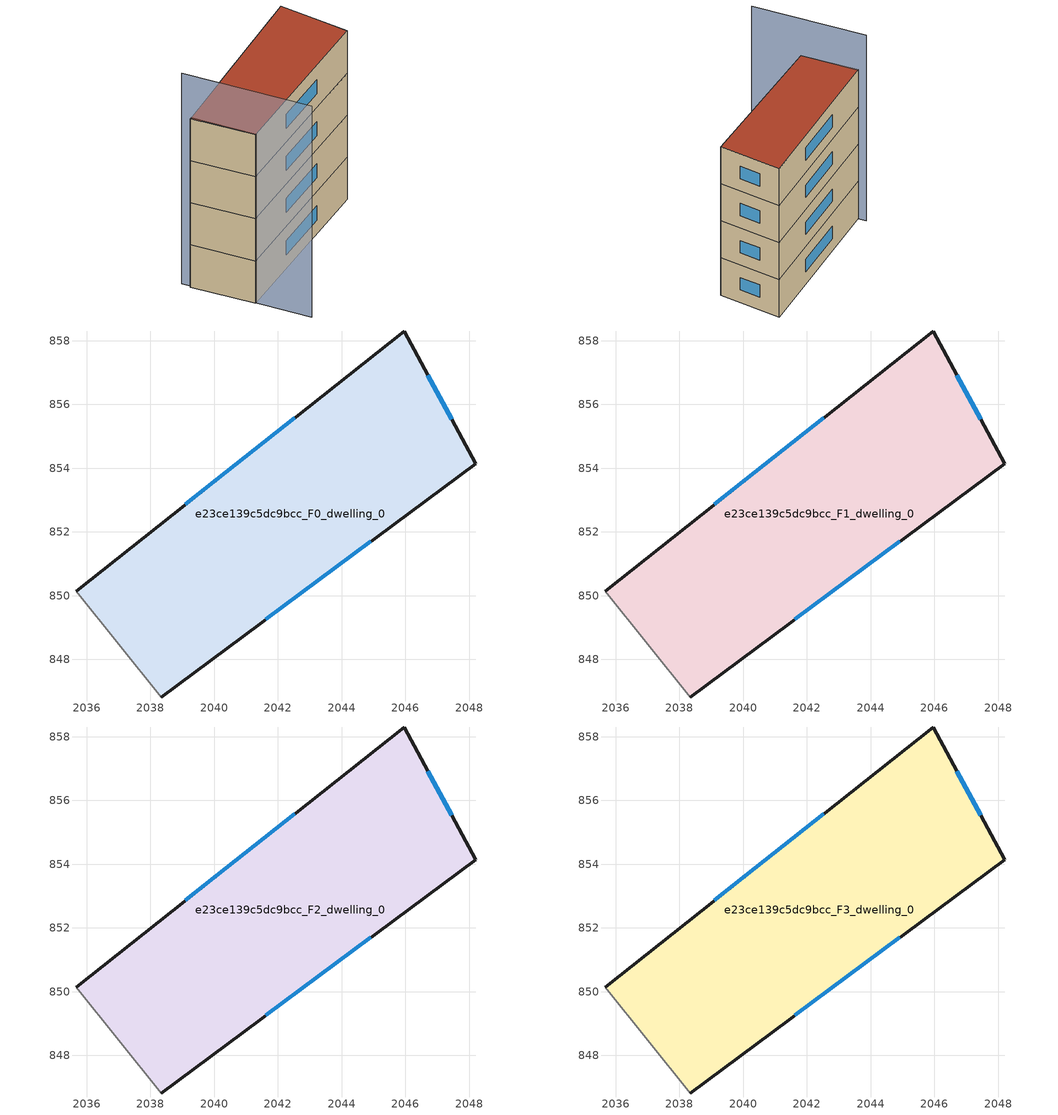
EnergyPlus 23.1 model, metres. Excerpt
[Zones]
e23ce139c5dc9bcc_F0_dwelling_0
 floor ground (EU_floor_Construction): 2045.96,858.3 2048.21,854.14 2038.34,846.82 2035.68,850.14 z0
 wall outside (EU_wall_Construction): 2038.34,846.82 2048.21,854.14 2045.96,858.3 2035.68,850.14 z0:3
 wall adiabatic (EU_wall_Construction): 2035.68,850.14 2038.34,846.82 z0:3
 window (EU_Window_Construction): 2042.53,855.58 2039.1,852.86 / 2047.46,855.53 2046.71,856.92 / 2041.63,849.26 2044.92,851.7 z1:2
e23ce139c5dc9bcc_F1_dwelling_0
 floor to e23ce139c5dc9bcc_F0_dwelling_0 (EU_floor_Construction): 2045.96,858.3 2048.21,854.14 2038.34,846.82 2035.68,850.14 z3
 wall outside (EU_wall_Construction): 2038.34,846.82 2048.21,854.14 2045.96,858.3 2035.68,850.14 z3:6
 wall adiabatic (EU_wall_Construction): 2035.68,850.14 2038.34,846.82 z3:6
 window (EU_Window_Construction): 2042.53,855.58 2039.1,852.86 / 2047.46,855.53 2046.71,856.92 / 2041.63,849.26 2044.92,851.7 z4:5
e23ce139c5dc9bcc_F2_dwelling_0
 floor to e23ce139c5dc9bcc_F1_dwelling_0 (EU_floor_Construction): 2045.96,858.3 2048.21,854.14 2038.34,846.82 2035.68,850.14 z6
 wall outside (EU_wall_Construction): 2038.34,846.82 2048.21,854.14 2045.96,858.3 2035.68,850.14 z6:9
 wall adiabatic (EU_wall_Construction): 2035.68,850.14 2038.34,846.82 z6:9
 window (EU_Window_Construction): 2042.53,855.58 2039.1,852.86 / 2047.46,855.53 2046.71,856.92 / 2041.63,849.26 2044.92,851.7 z7:8
e23ce139c5dc9bcc_F3_dwelling_0
 floor to e23ce139c5dc9bcc_F2_dwelling_0 (EU_floor_Construction): 2045.96,858.3 2048.21,854.14 2038.34,846.82 2035.68,850.14 z9
 wall outside (EU_wall_Construction): 2038.34,846.82 2048.21,854.14 2045.96,858.3 2035.68,850.14 z9:12
 wall adiabatic (EU_wall_Construction): 2035.68,850.14 2038.34,846.82 z9:12
 window (EU_Window_Construction): 2042.53,855.58 2039.1,852.86 / 2047.46,855.53 2046.71,856.92 / 2041.63,849.26 2044.92,851.7 z10:11
 roof outside (EU_roof_Construction): 2048.21,854.14 2045.96,858.3 2035.68,850.14 2038.34,846.82 z12
shading: 2035.4,850.67 2040.59,844.01 z0:15
[Building]
EU S2 Campaign: North Axis=0; Terrain=City; Solar Distribution=FullExterior
[Site:Location]
Bologna: Latitude=44.5; Longitude=11.25; Time Zone=1; Elevation=37
[SizingPeriod:WeatherFileDays]
AnnualSizingPeriod: Begin Month=1; Begin Day of Month=1; End Month=12; End Day of Month=31; Day of Week for Start Day=Monday; Use Weather File Daylight Saving Period=No; Use Weather File Rain and Snow Indicators=No
[MATERIAL]
EU_InternalMass_Material: Roughness=MediumRough; Thickness=0.1; Conductivity=1; Density=1800; Specific Heat=900; Thermal Absorptance=0.9; Solar Absorptance=0.7; Visible Absorptance=0.7
[MATERIAL:NOMASS] Roughness=MediumRough; Thermal Absorptance=0.9; Solar Absorptance=0.7; Visible Absorptance=0.7
Name | Thermal Resistance
EU_wall_NoMass | 0.937881
EU_roof_NoMass | 0.548572
EU_floor_NoMass | 0.71348
[WINDOWMATERIAL:SIMPLEGLAZINGSYSTEM]
EU_Window_SimpleGlazing: UFactor=4.25633; Solar Heat Gain Coefficient=0.85; Visible Transmittance=0.85
[CONSTRUCTION]
EU_wall_Construction: EU_wall_NoMass
EU_roof_Construction: EU_roof_NoMass
EU_floor_Construction: EU_floor_NoMass
EU_Window_Construction: EU_Window_SimpleGlazing
EU_InternalMass_Construction: EU_InternalMass_Material
[ZONE] Type=1; Multiplier=1; Ceiling Height=autocalculate; Volume=170.046; Floor Area=autocalculate; Part of Total Floor Area=Yes
e23ce139c5dc9bcc_F0_dwelling_0; e23ce139c5dc9bcc_F1_dwelling_0; e23ce139c5dc9bcc_F2_dwelling_0; e23ce139c5dc9bcc_F3_dwelling_0
[INTERNALMASS] Construction=EU_InternalMass_Construction; Surface Area=56.6822
Name | Zone or ZoneList
e23ce139c5dc9bcc_F0_dwelling_0_EU_InternalMass | e23ce139c5dc9bcc_F0_dwelling_0
e23ce139c5dc9bcc_F1_dwelling_0_EU_InternalMass | e23ce139c5dc9bcc_F1_dwelling_0
e23ce139c5dc9bcc_F2_dwelling_0_EU_InternalMass | e23ce139c5dc9bcc_F2_dwelling_0
e23ce139c5dc9bcc_F3_dwelling_0_EU_InternalMass | e23ce139c5dc9bcc_F3_dwelling_0
[OTHEREQUIPMENT] Fuel Type=Electricity; Design Level Calculation Method=Watts/Area; Power per Zone Floor Area=1; Fraction Latent=0; Fraction Radiant=0; Fraction Lost=0; Carbon Dioxide Generation Rate=0; EndUse Subcategory=EU_Step8_InternalGains
Name | Zone or ZoneList or Space or SpaceList | Schedule
EU_Step8_InternalGain_e23ce139c5dc9bcc_F0_dwelling_0_f000 | e23ce139c5dc9bcc_F0_dwelling_0 | EU_Step8_GainSchedule_e23ce139c5dc9bcc_F0_dwelling_0_f000
EU_Step8_InternalGain_e23ce139c5dc9bcc_F1_dwelling_0_f000 | e23ce139c5dc9bcc_F1_dwelling_0 | EU_Step8_GainSchedule_e23ce139c5dc9bcc_F1_dwelling_0_f000
EU_Step8_InternalGain_e23ce139c5dc9bcc_F2_dwelling_0_f000 | e23ce139c5dc9bcc_F2_dwelling_0 | EU_Step8_GainSchedule_e23ce139c5dc9bcc_F2_dwelling_0_f000
EU_Step8_InternalGain_e23ce139c5dc9bcc_F3_dwelling_0_f000 | e23ce139c5dc9bcc_F3_dwelling_0 | EU_Step8_GainSchedule_e23ce139c5dc9bcc_F3_dwelling_0_f000
[ZONEVENTILATION:DESIGNFLOWRATE] Schedule=EU_AlwaysOn; Design Flow Rate Calculation Method=AirChanges/Hour; Air Changes per Hour=0.687892; Ventilation Type=Natural; Fan Pressure Rise=0; Fan Total Efficiency=1; Constant Term Coefficient=1; Temperature Term Coefficient=0; Velocity Term Coefficient=0; Velocity Squared Term Coefficient=0; Minimum Indoor Temperature=-100; Maximum Indoor Temperature=100; Delta Temperature=-100; Minimum Outdoor Temperature=-100; Maximum Outdoor Temperature=100; Maximum Wind Speed=40
Name | Zone or ZoneList or Space or SpaceList
EU_ConstantAir_e23ce139c5dc9bcc_F0_dwelling_0 | e23ce139c5dc9bcc_F0_dwelling_0
EU_ConstantAir_e23ce139c5dc9bcc_F1_dwelling_0 | e23ce139c5dc9bcc_F1_dwelling_0
EU_ConstantAir_e23ce139c5dc9bcc_F2_dwelling_0 | e23ce139c5dc9bcc_F2_dwelling_0
EU_ConstantAir_e23ce139c5dc9bcc_F3_dwelling_0 | e23ce139c5dc9bcc_F3_dwelling_0
[HVACTEMPLATE:THERMOSTAT] Constant Heating Setpoint=20; Constant Cooling Setpoint=50
EU_HeatOnly_e23ce139c5dc9bcc_F0_dwelling_0; EU_HeatOnly_e23ce139c5dc9bcc_F1_dwelling_0; EU_HeatOnly_e23ce139c5dc9bcc_F2_dwelling_0; EU_HeatOnly_e23ce139c5dc9bcc_F3_dwelling_0
[HVACTEMPLATE:ZONE:IDEALLOADSAIRSYSTEM] System Availability Schedule=EU_AlwaysOn; Maximum Heating Supply Air Temperature=50; Minimum Cooling Supply Air Temperature=13; Maximum Heating Supply Air Humidity Ratio=0.0156; Minimum Cooling Supply Air Humidity Ratio=0.0077; Heating Limit=NoLimit; Cooling Limit=NoLimit; Heating Availability Schedule=EU_AlwaysOn; Cooling Availability Schedule=EU_CoolingOff; Dehumidification Control Type=ConstantSensibleHeatRatio; Cooling Sensible Heat Ratio=0.7; Dehumidification Setpoint=60; Humidification Control Type=None; Humidification Setpoint=30; Outdoor Air Method=None; Outdoor Air Flow Rate per Person=0.00944; Outdoor Air Flow Rate per Zone Floor Area=0; Outdoor Air Flow Rate per Zone=0; Demand Controlled Ventilation Type=None; Outdoor Air Economizer Type=NoEconomizer; Heat Recovery Type=None; Sensible Heat Recovery Effectiveness=0.7; Latent Heat Recovery Effectiveness=0.65
Name | Template Thermostat
e23ce139c5dc9bcc_F0_dwelling_0 | EU_HeatOnly_e23ce139c5dc9bcc_F0_dwelling_0
e23ce139c5dc9bcc_F1_dwelling_0 | EU_HeatOnly_e23ce139c5dc9bcc_F1_dwelling_0
e23ce139c5dc9bcc_F2_dwelling_0 | EU_HeatOnly_e23ce139c5dc9bcc_F2_dwelling_0
e23ce139c5dc9bcc_F3_dwelling_0 | EU_HeatOnly_e23ce139c5dc9bcc_F3_dwelling_0
[SIZING:ZONE] Zone Cooling Design Supply Air Temperature Input Method=SupplyAirTemperature; Zone Cooling Design Supply Air Temperature=13; Zone Heating Design Supply Air Temperature Input Method=SupplyAirTemperature; Zone Heating Design Supply Air Temperature=50; Zone Cooling Design Supply Air Humidity Ratio=0.008; Zone Heating Design Supply Air Humidity Ratio=0.008; Cooling Design Air Flow Method=DesignDay; Cooling Design Air Flow Rate=0; Cooling Minimum Air Flow per Zone Floor Area=0.000762; Cooling Minimum Air Flow=0; Cooling Minimum Air Flow Fraction=0.2; Heating Design Air Flow Method=DesignDay; Heating Design Air Flow Rate=0; Heating Maximum Air Flow per Zone Floor Area=0.002032; Heating Maximum Air Flow=0.141576; Heating Maximum Air Flow Fraction=0.3; Account for Dedicated Outdoor Air System=No; Dedicated Outdoor Air System Control Strategy=NeutralSupplyAir; Dedicated Outdoor Air Low Setpoint Temperature for Design=autosize; Dedicated Outdoor Air High Setpoint Temperature for Design=autosize; Zone Load Sizing Method=Sensible Load Only No Latent Load; Zone Latent Cooling Design Supply Air Humidity Ratio Input Method=HumidityRatioDifference; Zone Cooling Design Supply Air Humidity Ratio Difference=0.005; Zone Latent Heating Design Supply Air Humidity Ratio Input Method=HumidityRatioDifference; Zone Humidification Design Supply Air Humidity Ratio Difference=0.005
e23ce139c5dc9bcc_F0_dwelling_0; e23ce139c5dc9bcc_F1_dwelling_0; e23ce139c5dc9bcc_F2_dwelling_0; e23ce139c5dc9bcc_F3_dwelling_0
[SCHEDULE:CONSTANT]
Name | Hourly Value
EU_AlwaysOn | 1
EU_CoolingOff | 0
[SCHEDULE:FILE] Column Number=1; Rows to Skip at Top=0; Number of Hours of Data=8760; Column Separator=Comma; Interpolate to Timestep=No; Minutes per Item=60; Adjust Schedule for Daylight Savings=Yes
Name | File
EU_Step8_GainSchedule_e23ce139c5dc9bcc_F0_dwelling_0_f000 | ../../schedules/e23ce139c5dc9bcc/e23ce139c5dc9bcc_F0_dwelling_0_f000_gain.csv
EU_Step8_GainSchedule_e23ce139c5dc9bcc_F1_dwelling_0_f000 | ../../schedules/e23ce139c5dc9bcc/e23ce139c5dc9bcc_F1_dwelling_0_f000_gain.csv
EU_Step8_GainSchedule_e23ce139c5dc9bcc_F2_dwelling_0_f000 | ../../schedules/e23ce139c5dc9bcc/e23ce139c5dc9bcc_F2_dwelling_0_f000_gain.csv
EU_Step8_GainSchedule_e23ce139c5dc9bcc_F3_dwelling_0_f000 | ../../schedules/e23ce139c5dc9bcc/e23ce139c5dc9bcc_F3_dwelling_0_f000_gain.csv
